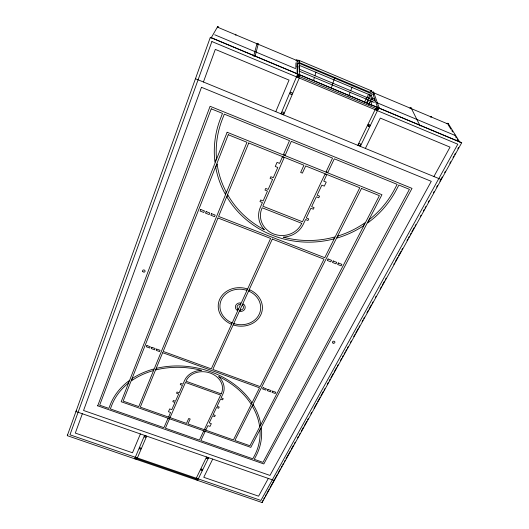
<?xml version="1.0" encoding="UTF-8"?>
<svg xmlns="http://www.w3.org/2000/svg" width="529" height="529" viewBox="0 0 529 529"><rect width="100%" height="100%" fill="white"/><g stroke="black" fill="none" stroke-linecap="round" stroke-linejoin="round"><path stroke-width="0.79" d="M299.586 74.556L299.249 60.61A2.222 1.587 -78.5 0 0 298.687 60.233L297.748 60.524L297.794 61.635M297.761 73.895L280.972 113.801M297.483 72.724L297.536 67.97M297.543 67.679L297.582 64.016M295.982 60.623L296.743 59.777M297.119 74.192L297.06 59.837M297.311 60.207L297.047 60.835M295.83 67.639L295.936 62.852M372.284 92.456L373.11 91.808M262.1 502.55L461.705 142.751L210.324 37.334L67.295 435.658L262.1 502.55L262.933 500.361M299.593 61.49L299.11 62.23M299.282 75.938L299.48 76.593L298.66 76.791A1.6 1.316 31.4 0 1 298.045 76.54L297.503 75.792L298.118 75.422M297.08 66.7L298.078 62.772M255.018 56.557L258.251 44.086M374.863 101.257L374.929 100.86L298.898 68.988M253.629 56.18L256.968 43.742M134.869 458.061L134.657 458.788L144.576 435.4M313.525 80.52L314.424 77.426M314.874 75.878L315.992 72.017M370.928 105.258L372.072 101.429M373.646 92.912L373.448 92.02M331.333 87.959L334.817 77.327M82.352 413.757L75.303 433.079L132.495 452.764L140.397 433.945M203.414 81.995L215.31 49.389L289.039 80.097L275.774 111.672M348.756 96.113L350.125 92.377M350.674 90.882L352.036 87.146M376.238 108.3L376.588 109.351A1.574 1.283 37.4 0 0 377.19 109.589L377.878 109.496L377.944 108.987M297.483 75.806L297.529 75.687A1.078 1.051 -59 0 1 299.5 76.427M299.546 76.434L299.5 76.56A1.078 1.051 -59 0 1 297.523 75.812M97.72 405.809L210.092 106.289L412.018 188.384L263.832 463.946L97.501 405.736M366.623 102.719L367.814 99.783M368.409 98.315L369.897 94.638M197.681 479.499L197.641 479.552A0.787 0.595 9.2 0 1 196.16 479.095L196.947 479.32M67.295 435.658L67.593 434.95M76.242 410.841L75.951 411.529L274.32 480.524L274.353 479.77L270.021 487.579M137.361 457.962L146.665 436.127M283.564 114.866L299.262 78.028M283.253 157.331L283.418 156.968M284.159 155.268L284.324 154.898M325.851 174.497L326.016 174.14M326.81 172.467L326.982 172.11M367 103.512L368.766 99.822M369.467 98.341L371.232 94.651M368.858 104.2L372.052 97.534M196.266 478.209L206.575 456.963M357.809 145.323L375.101 109.688M197.548 480.385L208.618 457.671M360.335 146.354L378.817 107.784M212.704 459.093L203.758 477.297L258.582 496.176L268.315 478.434M365.38 148.424L380.291 118.093L450.034 147.135L433.906 176.534M364.157 102.699L368.713 94.096M195.591 78.391L195.413 78.715L441.285 179.562L441.06 179.093M376.106 108.425L376.046 108.538A1.078 1.005 -37 0 0 377.911 109.397L378.004 109.305A1.078 1.005 -36.9 0 0 376.139 108.445M263.72 498.946L264.507 497.524M265.293 496.103L266.08 494.681M266.867 493.266L269.235 489.001M274.749 479.049L277.156 474.711M277.956 473.263L280.363 468.932M281.163 467.484L281.964 466.036M282.764 464.594L283.57 463.146M284.371 461.705L285.171 460.256M285.971 458.808L290.381 450.86M291.181 449.412L293.588 445.074M294.389 443.633L295.189 442.184M297.596 437.847L298.396 436.405M299.196 434.957L299.996 433.516M301.199 431.347L303.606 427.009M304.406 425.561L306.813 421.223M307.613 419.781L308.414 418.333M310.821 413.995L311.621 412.554M314.021 408.216L316.831 403.158M317.631 401.709L320.032 397.372M320.839 395.93L323.239 391.592M324.046 390.144L324.846 388.703M327.246 384.365L328.449 382.196M329.25 380.748L330.056 379.306M330.856 377.858L333.257 373.52M334.063 372.072L336.464 367.741M337.264 366.293L338.071 364.845M340.471 360.514L341.674 358.345M342.475 356.896L343.281 355.448M344.081 354.007L344.882 352.559M345.682 351.117L346.482 349.669M347.289 348.221L348.089 346.779M350.489 342.442L351.296 340.993M353.696 336.656L354.899 334.493M355.7 333.045L358.107 328.707M358.907 327.259L359.707 325.818M362.114 321.48L362.914 320.032M363.714 318.59L364.521 317.142M366.921 312.804L368.124 310.635M368.925 309.194L371.332 304.856M372.132 303.408L372.932 301.966M375.339 297.629L376.139 296.18M380.146 288.953L381.349 286.784M382.15 285.343L384.557 281.005M385.357 279.557L386.157 278.115M393.774 264.381L394.574 262.933M395.375 261.491L397.782 257.154M398.582 255.705L400.989 251.368M401.789 249.926L402.589 248.478M406.999 240.53L407.799 239.082M408.6 237.633L409.4 236.192M410.2 234.744L411.007 233.302M411.807 231.854L414.207 227.516M415.014 226.068L415.814 224.627M420.224 216.672L421.024 215.23M423.425 210.892L424.232 209.444M425.032 208.003L425.832 206.555M428.239 202.217L429.039 200.775M433.443 192.821L434.249 191.379M436.65 187.041L437.45 185.593M439.857 181.255L440.657 179.814M441.457 178.372L442.257 176.931M444.658 172.599L445.458 171.158M449.855 163.23L450.648 161.788M453.049 157.463L453.849 156.022M454.649 154.58L455.449 153.139M457.843 148.814L458.643 147.373M210.998 38.154L217.472 26.939M431.717 116.724L430.851 117.193M210.324 37.334L461.705 142.751M455.198 135.14L454.748 135.093M368.587 104.239L371.16 101.032M374.301 102.428L298.964 71.051M448.175 123.859L448.526 123.588L448.182 123.502A0.688 0.615 -35.1 0 0 446.985 123.786M430.818 116.81L431.664 116.631M200.822 469.435L201.602 469.64M135.417 458.167L197.396 479.459M298.111 63.678L297.662 63.612L298.078 63.91M136.098 458.418L136.746 458.696A0.793 0.602 13.3 0 1 135.252 458.127M136.535 458.55L136.766 458.636A0.793 0.602 13.3 0 0 135.292 458.074M214.721 34.769L295.737 68.697M376.536 102.54L454.675 135.265M298.475 76.103L377.025 108.921M298.812 60.28L371.616 90.895M218.755 27.68L296.643 60.412M373.752 92.82L431.082 116.916M431.829 117.233L447.627 123.872M299.156 62.508L369.797 92.191M298.925 63.176L372.588 94.208M299.004 65.193L371.087 95.445M368.032 125.056L368.938 125.545M370.393 92.416L370.32 91.477L371.199 90.862A2.195 1.17 -57.6 0 1 371.708 90.935L371.623 92.211A0.972 0.37 26.9 0 0 371.662 91.636M448.195 123.482L459.681 141.964M448.043 124.54L450.946 129.235M451.773 130.577L452.599 131.913M455.476 136.568L456.282 137.864M457.082 139.16L457.889 140.463M217.783 26.642L217.855 27.237M235.65 34.306L235.927 34.894M411.112 107.896L420.112 125.935M235.828 35.126L235.537 34.253M373.666 92.363L379.366 108.379M372.998 92.502L373.811 94.817M373.137 94.605L377.766 107.85M371.265 95.253L372.786 99.723A1.025 0.965 -39.5 0 1 373.824 98.407A1.025 0.965 -39.5 0 1 374.658 99.756M409.902 108.207A0.681 0.628 -37.5 0 1 411.212 108.207M217.498 27.799A0.708 0.668 75.2 0 1 217.822 26.688A0.708 0.668 75.2 0 1 218.682 27.455M256.929 43.914A0.694 0.668 87.4 0 1 257.841 43.358A0.694 0.668 87.4 0 1 258.126 44.416M298.045 61.344A0.985 0.377 24.8 0 1 298.072 60.696M297.582 68.109A1.025 0.998 -63.6 0 1 298.244 66.925A1.025 0.998 -63.6 0 1 299.474 67.414A1.025 0.998 -63.6 0 1 299.13 68.724M196.226 478.95A0.787 0.595 9.2 0 1 197.701 479.413M211.891 41.546L69.96 434.798L260.929 500.434L457.803 144.219L211.891 41.546M201.483 87.298L83.549 410.471L269.969 475.426L431.28 181.321L201.483 87.298M211.25 108.835L99.657 405.174L108.862 408.395L110.23 404.824A77.856 61.139 10.8 0 1 129.083 380.708L127.998 383.472A76.288 59.903 10.8 0 0 111.731 405.353L110.356 408.917L163.917 427.677L167.938 418.485L169.419 419.008L165.385 428.192L199.38 440.095L203.652 431.056L205.113 431.571L200.835 440.604L252.822 458.815L254.581 455.476A76.288 59.903 10.8 0 0 259.997 430.388L261.346 427.789A77.856 61.139 10.8 0 1 256.01 455.972L254.251 459.311L262.992 462.372L409.42 189.336L398.879 185.057L396.208 190.123A96.483 92.383 -13.7 0 1 367.748 222.907L369.612 219.323A94.532 90.519 -13.7 0 0 394.495 189.428L397.16 184.357L334.308 158.826L327.848 172.461L326.109 171.76L332.549 158.111L291.307 141.355L285.204 155.255L283.438 154.541L289.522 140.635L224.309 114.138L222.187 119.62A94.532 90.519 -13.7 0 0 216.46 158.316L214.946 162.158A96.483 92.383 -13.7 0 1 220.368 118.88L222.484 113.398L211.25 108.835M227.139 132.263L121.187 401.742L250.812 447.375L381.951 194.712L227.139 132.263M228.257 134.736L123.151 401.101L138.79 406.603L246.97 142.281L228.257 134.736M132.501 378.341L131.529 380.801A76.288 59.903 10.8 0 1 153.119 370.657L153.8 368.997A77.856 61.139 10.8 0 0 132.501 378.341M217.102 164.109L215.766 167.495A96.483 92.383 -13.7 0 0 225.301 194.169L226.187 192.007A94.532 90.519 -13.7 0 1 217.102 164.109M146.877 345.51L146.368 346.793L149.72 348.009L150.229 346.726L146.877 345.51M200.742 209.484L200.121 211.058L203.797 212.479L204.419 210.912L200.742 209.484M151.797 347.295L151.281 348.571L154.627 349.788L155.142 348.512L151.797 347.295M206.138 211.58L205.51 213.147L209.173 214.576L209.808 213.008L206.138 211.58M156.703 349.074L156.187 350.35L159.527 351.567L160.049 350.291L156.703 349.074M211.521 213.676L210.886 215.237L214.549 216.659L215.184 215.098L211.521 213.676M162.641 352.691L140.284 407.132L186.479 423.405L188.714 418.499L190.189 419.014L187.954 423.921L233.428 439.943L259.541 387.823L162.641 352.691M217.961 217.988L163.163 351.421L211.283 368.878L270.617 238.44L217.961 217.988M248.756 143.002L218.603 216.427L324.746 257.689L359.786 187.749L305.669 165.941L302.39 173.122L300.644 172.421L303.917 165.233L248.756 143.002M156.61 368.29L155.949 369.897A76.288 59.903 10.8 0 1 201.456 370.346A20.459 16.65 10.2 0 0 184.595 380.43L182.955 384.173L180.786 383.393L180.257 384.609L182.426 385.383L179.186 392.783L177.03 392.015L176.507 393.212L178.663 393.979L175.469 401.273L173.327 400.513L172.818 401.696L174.954 402.457L171.806 409.651L169.677 408.897L168.447 411.721L170.569 412.468L168.658 416.845L170.14 417.368L185.461 382.46L220.639 395.084L204.419 429.442L205.88 429.958L207.917 425.66L210.013 426.4L211.329 423.63L209.226 422.883L212.579 415.814L214.688 416.561L215.243 415.404L213.127 414.65L216.526 407.482L218.649 408.243L219.211 407.066L217.082 406.305L220.527 399.038L222.663 399.798L223.231 398.608L221.089 397.841L222.835 394.171A20.459 16.65 10.2 0 0 218.689 376.582A76.288 59.903 10.8 0 1 251.03 404.063L251.797 402.523A77.856 61.139 10.8 0 0 156.61 368.29M227.834 194.996L226.974 197.086A96.483 92.383 -13.7 0 0 333.693 238.976L334.685 236.985A94.532 90.519 -13.7 0 1 283.332 237.157A23.322 21.583 1.3 0 0 303.282 224.329L305.55 219.535L307.971 220.487L308.718 218.92L306.298 217.968L310.893 208.254L313.333 209.219L314.087 207.626L311.654 206.66L316.329 196.795L318.775 197.767L319.549 196.153L317.096 195.175L321.844 185.143L324.317 186.129L326.221 182.128L323.741 181.136L326.717 174.848L324.978 174.147L302.489 221.777L262.847 206.184L284.139 157.688L282.374 156.981L279.563 163.388L277.051 162.383L275.272 166.47L277.778 167.475L273.301 177.704L270.808 176.712L270.088 178.366L272.58 179.357L268.177 189.422L265.697 188.443L264.989 190.07L267.462 191.048L263.131 200.947L260.671 199.982L259.977 201.582L262.43 202.547L260.294 207.434A23.322 21.583 1.3 0 0 264.374 229.771A94.532 90.519 -13.7 0 1 227.834 194.996M231.847 322.802L231.233 324.145L230.26 323.728A22.152 19.209 8 0 1 219.72 299.229A22.152 19.209 8 0 1 246.21 288.57L247.255 288.907L246.613 290.315L245.74 290.031A20.433 17.715 8 0 0 221.32 299.87A20.433 17.715 8 0 0 231.028 322.459L231.847 322.802M238.07 309.108L237.21 310.404A4.92 4.272 8 0 1 235.709 305.464A4.92 4.272 8 0 1 240.609 302.919L240.08 304.4A3.2 2.771 8 0 0 237.309 306.073A3.2 2.771 8 0 0 237.977 309.029L238.07 309.108M272.29 239.088L212.817 369.434L260.149 386.606L323.999 259.17L272.29 239.088M234.109 323.642L233.494 324.985L234.512 325.309A22.152 19.209 8 0 0 260.89 314.669A22.152 19.209 8 0 0 250.567 290.216L249.569 289.78L248.921 291.188L249.754 291.552A20.433 17.715 8 0 1 259.283 314.1A20.433 17.715 8 0 1 234.955 323.913L234.109 323.642M240.351 309.968L239.954 311.436A4.92 4.272 8 0 0 244.854 308.896A4.92 4.272 8 0 0 243.366 303.957L242.593 305.345A3.2 2.771 8 0 1 243.254 308.301A3.2 2.771 8 0 1 240.483 309.968L240.351 309.968M361.505 188.443L234.876 440.452L249.946 445.762L379.399 195.651L361.505 188.443M253.206 404.718L252.412 406.305A76.288 59.903 10.8 0 1 259.594 426.4L260.79 424.079A77.856 61.139 10.8 0 0 253.206 404.718M338.038 236L337.006 238.063A96.483 92.383 -13.7 0 0 363.251 226.009L364.891 222.835A94.532 90.519 -13.7 0 1 338.038 236M263.164 387.697L262.549 388.914L265.776 390.085L266.391 388.868L263.164 387.697M328.04 258.965L327.292 260.453L330.81 261.815L331.564 260.334L328.04 258.965M267.892 389.417L267.277 390.627L270.498 391.797L271.119 390.587L267.892 389.417M333.204 260.976L332.45 262.457L335.968 263.819L336.722 262.344L333.204 260.976M272.62 391.129L271.999 392.339L275.212 393.503L275.834 392.293L272.62 391.129M338.362 262.979L337.608 264.46L341.112 265.822L341.873 264.348L338.362 262.979M221.201 393.887L186.003 381.237A18.846 15.334 10.2 0 1 210.218 373.044A18.846 15.334 10.2 0 1 221.201 393.887M301.748 223.331L262.159 207.771A21.477 19.877 1.3 0 0 273.572 233.944A21.477 19.877 1.3 0 0 301.748 223.331M142.837 271.602A1.263 1.091 21 0 0 144.979 271.582A1.263 1.091 21 0 0 143.709 269.916A1.263 1.091 21 0 0 142.837 271.602M333.072 343.103A1.217 1.025 -2.4 0 0 334.917 342.21A1.217 1.025 -2.4 0 0 333.098 341.324A1.217 1.025 -2.4 0 0 333.072 343.103M282.334 114.171A1.131 1.111 -15.6 0 0 283.894 112.994A1.131 1.111 -15.6 0 0 282.096 112.254A1.131 1.111 -15.6 0 0 282.334 114.171M359.429 145.753A1.137 1.065 -26.2 0 0 360.692 144.272A1.137 1.065 -26.2 0 0 358.781 144.02A1.137 1.065 -26.2 0 0 359.429 145.753M368.825 126.543A1.051 0.985 -32.1 0 0 369.89 125.089A1.051 0.985 -32.1 0 0 368.118 124.996A1.051 0.985 -32.1 0 0 368.825 126.543M291.347 94.354A1.038 1.025 -46.1 0 0 292.008 92.674A1.038 1.025 -46.1 0 0 290.236 92.965A1.038 1.025 -46.1 0 0 291.347 94.354M144.655 436.901A0.886 0.688 13.3 0 0 146.143 436.789A0.886 0.688 13.3 0 0 145.125 435.803A0.886 0.688 13.3 0 0 144.655 436.901M206.575 458.425A0.873 0.674 8.8 0 0 208.062 458.319A0.873 0.674 8.8 0 0 207.097 457.36A0.873 0.674 8.8 0 0 206.575 458.425M201.126 470.083A0.787 0.602 9 0 0 202.382 469.772A0.787 0.602 9 0 0 201.311 469.064A0.787 0.602 9 0 0 201.126 470.083M139.663 448.804A0.793 0.608 13.3 0 0 140.985 448.685A0.793 0.608 13.3 0 0 140.053 447.825A0.793 0.608 13.3 0 0 139.663 448.804"/></g></svg>
